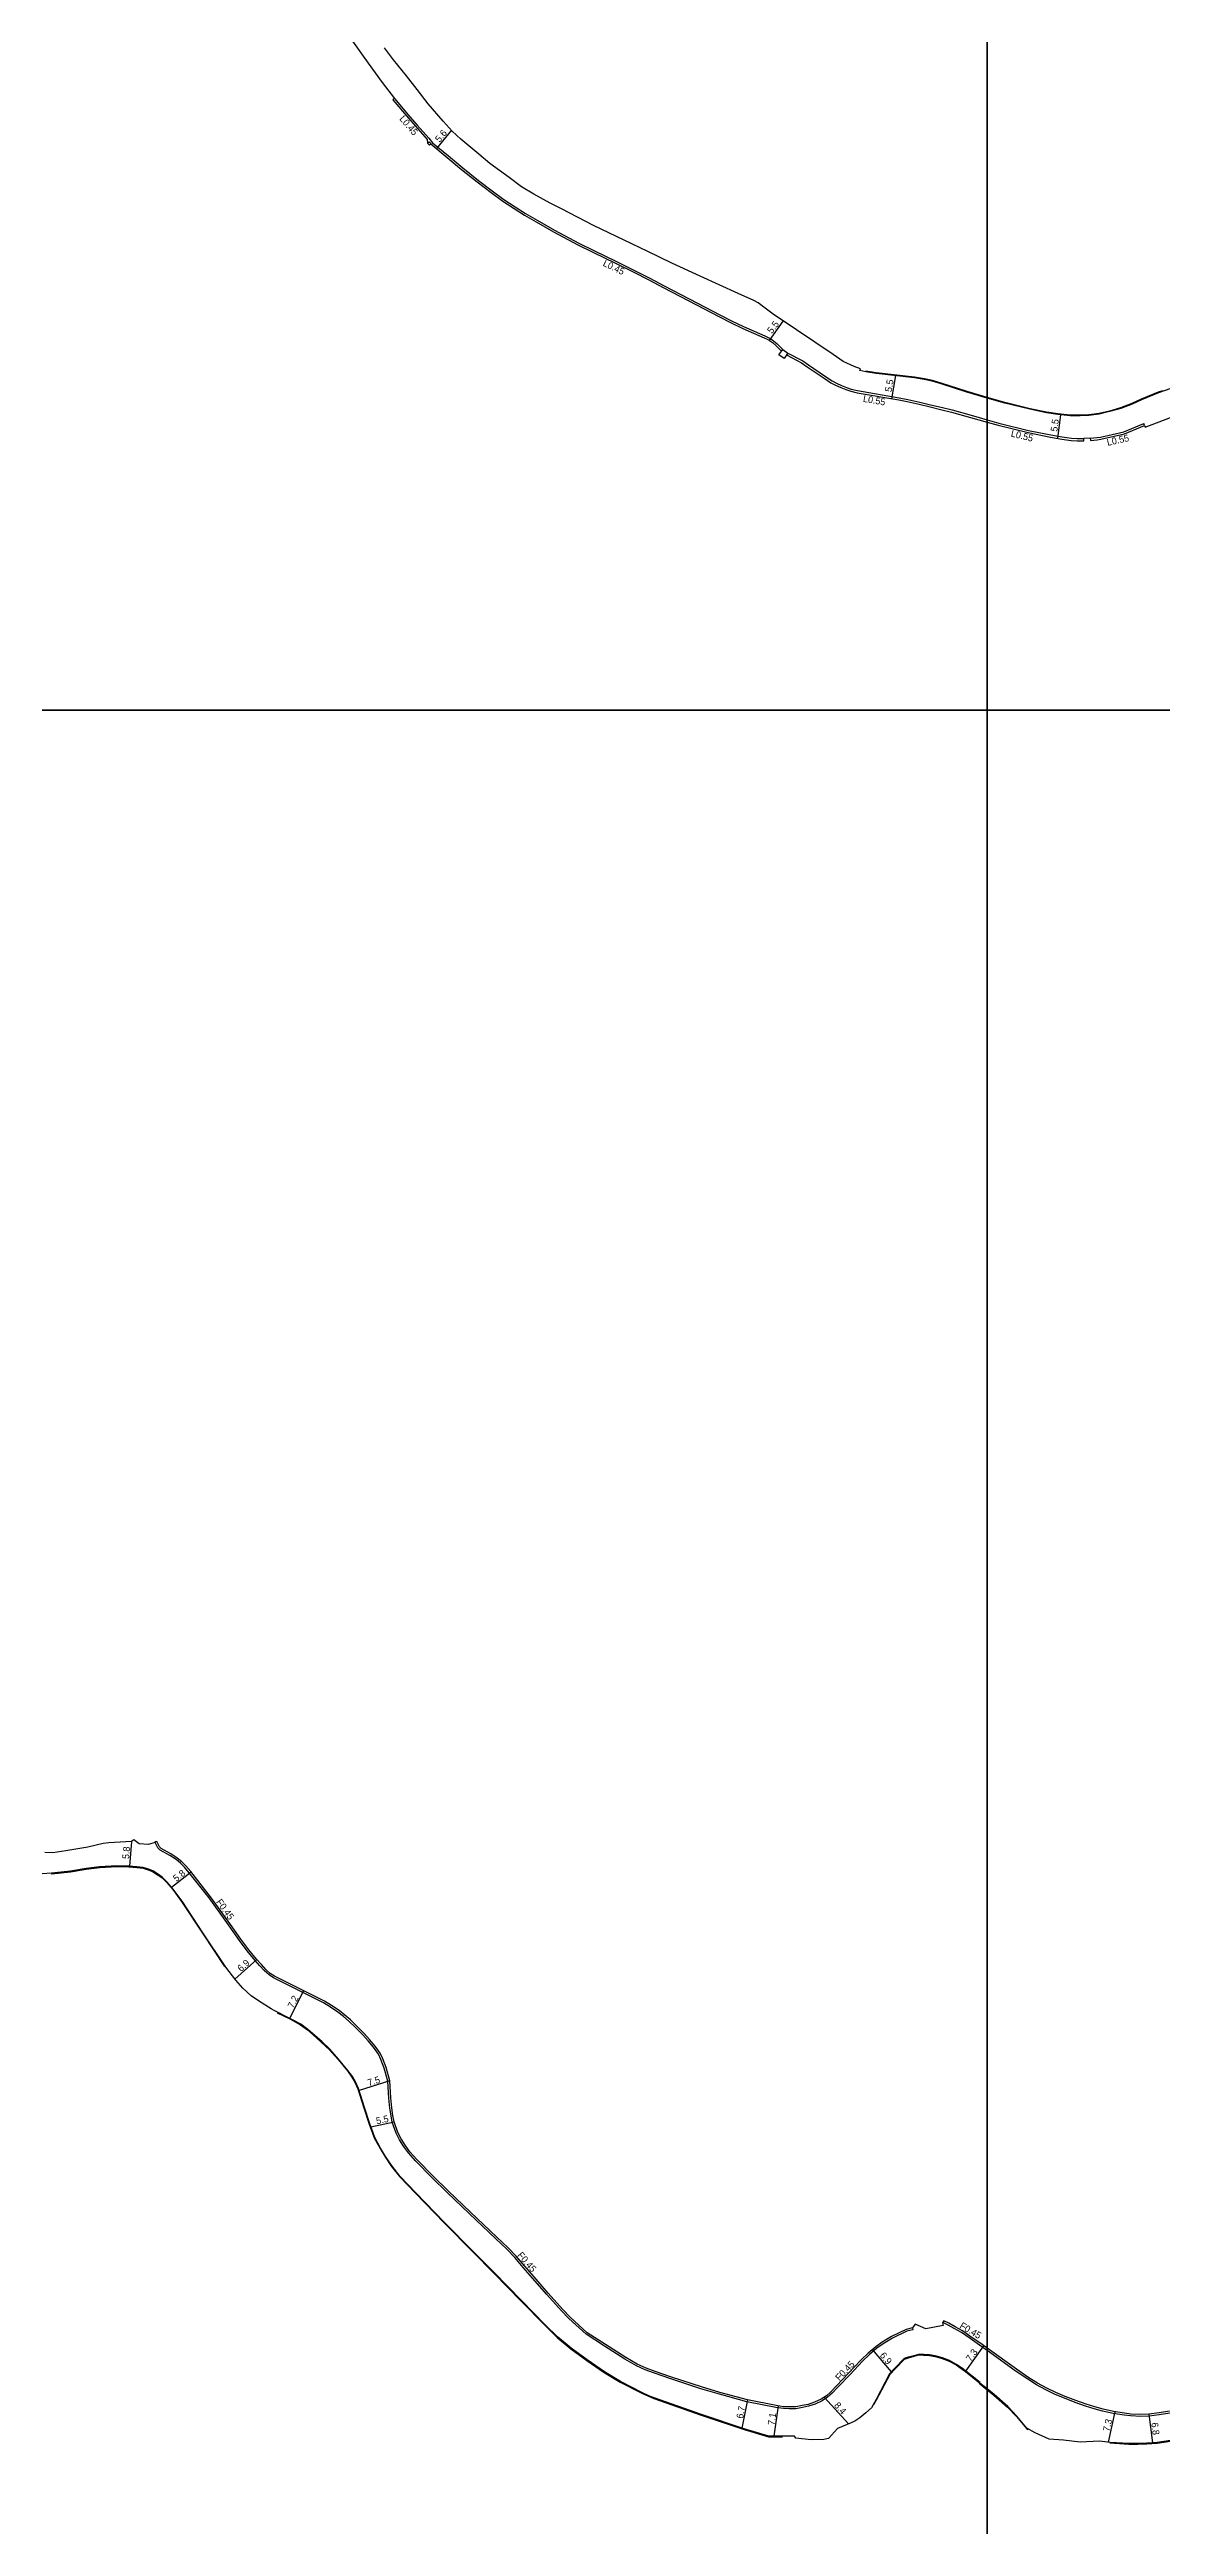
# Model space of a CAD drawing. Header units: metres. Extents: x -24000 to -20000, y -93000 to -89999.
# Drawn here: x -22619 to -22359, y -92225 to -91645 of the extents above; entities that cross this region are included whole.
import ezdxf

# ---------------------------------------------------------------- set-up
doc = ezdxf.new("R2010")
doc.units = ezdxf.units.M
doc.header["$LTSCALE"] = 2.5
for name, color, linetype in [('側溝・桝', 7, 'Continuous'), ('図郭', 7, 'Continuous'), ('幅員', 7, 'Continuous'), ('歩道・分離帯・安全施設', 7, 'Continuous'), ('道路', 7, 'Continuous')]:
    doc.layers.add(name, color=color, linetype=linetype)
doc.styles.get("Standard").update_dxf_attribs({"font": ''})
doc.styles.get('Standard').set_extended_font_data('@MS PGothic')

msp = doc.modelspace()

# ---------------------------------------------------------------- linework, layer by layer
at = {"layer": '側溝・桝'}
for points in [[(-22538.64, -91656.97), (-22535.02, -91661.2), (-22533.34, -91663.14), (-22530.62, -91666.24), (-22529.73, -91667.29), (-22526.03, -91670.34), (-22522.62, -91673.17), (-22518.98, -91676.08), (-22515.75, -91678.55), (-22513.03, -91680.53), (-22510.41, -91682.26), (-22507.95, -91683.81), (-22505.24, -91685.37), (-22501.21, -91687.74), (-22495.51, -91690.74), (-22491.86, -91692.53), (-22486.88, -91694.95), (-22482.47, -91697.14), (-22478.89, -91698.92), (-22475.57, -91700.72), (-22469.71, -91703.78), (-22462.39, -91707.62), (-22459.8, -91708.93), (-22456.97, -91710.26), (-22451.97, -91712.45), (-22451.22, -91712.8), (-22450.63, -91713.12), (-22449.95, -91713.63), (-22449.1, -91714.34), (-22447.82, -91715.62)], [(-22446.6, -91716.49), (-22443.13, -91718.27), (-22441.78, -91719.22), (-22437.8, -91721.93), (-22436.26, -91722.94), (-22435.22, -91723.51), (-22434.04, -91724.02), (-22432.87, -91724.5), (-22431.77, -91724.88), (-22430.29, -91725.24), (-22420.55, -91726.91), (-22418.58, -91727.29), (-22415.76, -91727.94), (-22413.23, -91728.55), (-22410.76, -91729.13), (-22408.19, -91729.78), (-22403.77, -91731.01), (-22400, -91732.07)], [(-22400, -91732.07), (-22397.27, -91732.84), (-22390.3, -91734.55), (-22385.09, -91735.6), (-22382.46, -91736.05), (-22380.24, -91736.37), (-22378.93, -91736.47), (-22377.39, -91736.45)], [(-22375.86, -91736.4), (-22374.36, -91736.25), (-22373.5, -91736.11), (-22367.99, -91734.88), (-22363.36, -91732.94)], [(-22363.15, -91733.42), (-22363.36, -91732.94)], [(-22417.37, -92178.71), (-22418.76, -92179.07), (-22422.13, -92180.7), (-22424.34, -92182.04), (-22425.78, -92183.04), (-22427.51, -92184.5), (-22429.15, -92186.1), (-22432.06, -92189.21), (-22434.9, -92192.16), (-22436.22, -92193.52), (-22437.31, -92194.52), (-22438.59, -92195.34), (-22440.2, -92196.09), (-22441.78, -92196.62), (-22443.16, -92196.92), (-22444.72, -92197.2), (-22446.3, -92197.23), (-22447.64, -92197.16), (-22449.44, -92196.9), (-22456.18, -92195.54), (-22462.61, -92193.82), (-22466.94, -92192.5), (-22473.95, -92190.22), (-22477.78, -92188.91), (-22479.96, -92188.1), (-22482.05, -92187.14), (-22484.77, -92185.62), (-22489.49, -92182.55), (-22493.8, -92179.79), (-22497.87, -92176.1), (-22499.6, -92174.31), (-22502.99, -92170.45), (-22506.32, -92166.64), (-22508.52, -92164.15), (-22510.51, -92161.83), (-22512.37, -92159.88), (-22514.97, -92157.42), (-22521.15, -92151.51), (-22526.33, -92146.6), (-22529.92, -92143.1), (-22533.62, -92139.28), (-22535.38, -92137.38), (-22536.52, -92135.82), (-22537.48, -92134.27), (-22538.24, -92132.78), (-22539.16, -92130.21), (-22539.44, -92128.72), (-22539.71, -92126.88), (-22539.94, -92124.55), (-22540.19, -92120.57), (-22541.02, -92117.55), (-22541.8, -92115.53), (-22542.39, -92114.25), (-22543.52, -92112.66), (-22544.82, -92111.14), (-22546.07, -92109.75), (-22547.82, -92107.94), (-22549.2, -92106.6), (-22550.53, -92105.49), (-22551.87, -92104.44), (-22553.58, -92103.3), (-22555.22, -92102.3), (-22557.09, -92101.34), (-22558.81, -92100.47), (-22563.2, -92098.33), (-22566.91, -92096.4), (-22567.95, -92095.75), (-22569.05, -92094.79), (-22570.11, -92093.62), (-22571.23, -92092.37), (-22573.08, -92090.14), (-22574.92, -92087.66), (-22577.87, -92083.47), (-22582, -92077.74), (-22586.63, -92071.86), (-22587.76, -92070.53), (-22588.69, -92069.61), (-22589.71, -92068.78), (-22591.18, -92067.79), (-22593.46, -92066.54), (-22594, -92066.02), (-22594.63, -92064.78)], [(-22417.48, -92178.28), (-22417.37, -92178.71)], [(-22400, -92183.56), (-22401.76, -92182.3), (-22403.99, -92180.79), (-22406.01, -92179.38), (-22407.69, -92178.39), (-22409.15, -92177.61), (-22410.38, -92177.03)], [(-22357.27, -92198.21), (-22359.73, -92198.6), (-22362.12, -92198.91), (-22364.04, -92199.01), (-22366.44, -92198.89), (-22367.91, -92198.68), (-22370.55, -92198.27), (-22372.97, -92197.73), (-22374.92, -92197.21), (-22376.96, -92196.57), (-22379.42, -92195.71), (-22381.93, -92194.75), (-22384.12, -92193.84), (-22386.24, -92192.8), (-22388.48, -92191.57), (-22390.51, -92190.31), (-22393.4, -92188.31), (-22400, -92183.56)]]:
    msp.add_lwpolyline(points, dxfattribs=at)
for points in [[(-22530.52, -91667.05), (-22530.06, -91667.52), (-22530.42, -91667.87), (-22530.88, -91667.4)], [(-22448.72, -91716.88), (-22447.82, -91715.62), (-22446.6, -91716.49), (-22447.5, -91717.75)]]:
    msp.add_lwpolyline(points, close=True, dxfattribs=at)
at = {"layer": '図郭'}
for points in [[(-23200, -91800), (-22400, -91800), (-22400, -91200), (-23200, -91200)], [(-22400, -91800), (-21600, -91800), (-21600, -91200), (-22400, -91200)], [(-23200, -92400), (-22400, -92400), (-22400, -91800), (-23200, -91800)], [(-22400, -92400), (-21600, -92400), (-21600, -91800), (-22400, -91800)]]:
    msp.add_lwpolyline(points, close=True, dxfattribs=at)
at = {"layer": '幅員', "flags": 128}
for points in [[(-22525.3, -91664.36), (-22528.83, -91668.64)], [(-22450.88, -91713.51), (-22447.68, -91708.99)], [(-22421.43, -91721.74), (-22422.35, -91727.14)], [(-22600.15, -92064.55), (-22600.6, -92070.31)], [(-22590.77, -92075.25), (-22586.21, -92071.66)], [(-22575.96, -92096.74), (-22570.84, -92092.13)], [(-22563.08, -92105.9), (-22559.92, -92099.43)], [(-22539.75, -92120.5), (-22546.93, -92122.79)], [(-22544.14, -92131.26), (-22538.72, -92130.09)], [(-22422.38, -92188.56), (-22426.81, -92183.32)], [(-22404.99, -92188.38), (-22400.75, -92182.47)], [(-22457.29, -92201.71), (-22455.96, -92195.13)], [(-22449.84, -92203.61), (-22448.83, -92196.54)], [(-22432.4, -92200.74), (-22438.04, -92194.58)], [(-22371.64, -92205.01), (-22370.06, -92197.92)], [(-22361.27, -92205.17), (-22362.12, -92198.46)]]:
    msp.add_lwpolyline(points, dxfattribs=at)
at = {"layer": '幅員'}
msp.add_lwpolyline([(-22382.82, -91730.92), (-22383.52, -91736.4)], dxfattribs=at)
at = {"layer": '歩道・分離帯・安全施設'}
for points in [[(-22400, -91726.82), (-22404.7, -91725.45), (-22410.72, -91723.52), (-22412.78, -91722.92), (-22414.66, -91722.48), (-22416.99, -91722.07), (-22425.92, -91721.09), (-22428.34, -91720.73)], [(-22358.98, -91725.27), (-22359.99, -91725.64), (-22363.94, -91727.28), (-22366.14, -91728.24), (-22368.79, -91729.26), (-22371.4, -91730.02), (-22373.81, -91730.62), (-22376.21, -91730.93), (-22378.23, -91731), (-22380.58, -91730.98), (-22383.47, -91730.71), (-22386.11, -91730.31), (-22389.94, -91729.48), (-22395.83, -91728.04), (-22400, -91726.82)], [(-22618.9, -92072.12), (-22618.82, -92072.11), (-22614.39, -92071.65), (-22610.76, -92071.02), (-22607.6, -92070.65), (-22603.57, -92070.41), (-22600.74, -92070.45), (-22598.89, -92070.59), (-22597.45, -92070.81), (-22596.25, -92071.15), (-22595.26, -92071.57), (-22593.92, -92072.4), (-22592.97, -92073.06), (-22591.92, -92074.12), (-22590.52, -92075.78), (-22588.44, -92078.61), (-22583.56, -92085.95), (-22578.37, -92093.79)], [(-22566.08, -92104.57), (-22563.15, -92106.03), (-22562.4, -92106.43), (-22560.65, -92107.39), (-22558.99, -92108.6), (-22556.84, -92110.47), (-22555.75, -92111.44), (-22553.87, -92113.23), (-22551.81, -92115.53), (-22549.66, -92118.16), (-22548.58, -92119.62), (-22547.88, -92120.82), (-22547.23, -92122.35), (-22545.8, -92126.82), (-22544.54, -92130.61), (-22543.77, -92132.74), (-22543.35, -92133.84), (-22542.02, -92136.37), (-22540.84, -92138.28), (-22539.33, -92140.51), (-22537.39, -92142.99), (-22533.73, -92146.8), (-22527.03, -92153.75), (-22520.24, -92160.6), (-22515.41, -92165.47), (-22509.03, -92172), (-22503.47, -92177.65), (-22500.58, -92180.5), (-22497.37, -92183.16), (-22493.65, -92185.89), (-22489.59, -92188.7), (-22485.85, -92190.99), (-22480.81, -92193.55), (-22479.19, -92194.28), (-22477.94, -92194.76), (-22466.87, -92198.68), (-22456.86, -92202.02), (-22451.12, -92203.75), (-22447.88, -92203.76)], [(-22426.47, -92196.24), (-22425.84, -92195.1), (-22422.71, -92189.13), (-22421.54, -92187.89), (-22419.36, -92185.58), (-22418.42, -92185.3), (-22417.31, -92185.01), (-22416.07, -92184.62), (-22414.85, -92184.63), (-22413.5, -92184.75), (-22412.19, -92184.98), (-22410.49, -92185.45), (-22408.9, -92186.07), (-22407.23, -92186.96), (-22405.5, -92188.17)], [(-22405.47, -92188.19), (-22401.79, -92191.12)], [(-22401.88, -92191.25), (-22400, -92192.76)], [(-22371.27, -92205.2), (-22366.88, -92205.47), (-22364.78, -92205.48), (-22362.64, -92205.43), (-22360.2, -92205.24), (-22357.11, -92204.77), (-22352.45, -92203.58), (-22349.88, -92202.81), (-22346.97, -92201.76), (-22343.41, -92200.32), (-22340.52, -92199.12), (-22336.71, -92197.23), (-22333.07, -92195.41), (-22328.8, -92193.07), (-22325.22, -92191.21), (-22319.92, -92188.76), (-22319.74, -92188.71)], [(-22400, -92192.76), (-22398.46, -92193.99), (-22395.26, -92196.8), (-22393.15, -92199.04), (-22390.81, -92201.84), (-22390.43, -92202.05)]]:
    msp.add_lwpolyline(points, dxfattribs=at)
at = {"layer": '道路'}
for points in [[(-22548.44, -91643.53), (-22544.81, -91648.64), (-22541.49, -91653.21), (-22538.64, -91656.97), (-22539.01, -91657.25), (-22535.37, -91661.5), (-22533.69, -91663.44), (-22530.97, -91666.55)], [(-22400, -91726.98), (-22404.75, -91725.59), (-22410.76, -91723.66), (-22412.82, -91723.06), (-22414.69, -91722.63), (-22417.01, -91722.22), (-22425.94, -91721.24), (-22428.37, -91720.88), (-22429.76, -91720.53), (-22429.65, -91720.13), (-22431.14, -91719.58), (-22433.64, -91718.44), (-22436, -91716.84), (-22444.59, -91711.04), (-22450.07, -91707.4), (-22452.22, -91705.71), (-22453.52, -91704.75), (-22454.61, -91704.19), (-22458.22, -91702.57), (-22467.11, -91698.51), (-22473.79, -91695.41), (-22479.37, -91692.7), (-22484.89, -91690.03), (-22492.1, -91686.62), (-22499.58, -91682.7), (-22502.18, -91681.41), (-22506.03, -91679.34), (-22508.94, -91677.56), (-22511.84, -91675.43), (-22516.33, -91672.1), (-22518.92, -91669.97), (-22523.09, -91666.47), (-22525.11, -91664.56), (-22527.27, -91662.25), (-22530.73, -91658.22), (-22533.33, -91654.86), (-22535.83, -91651.64), (-22538.88, -91647.86), (-22540.94, -91645.11)], [(-22530.97, -91666.55), (-22530.88, -91667.4), (-22530.42, -91667.87), (-22530.12, -91667.57)], [(-22530.12, -91667.57), (-22526.33, -91670.7), (-22522.92, -91673.53), (-22519.27, -91676.44), (-22516.02, -91678.92), (-22513.29, -91680.91), (-22510.66, -91682.65), (-22508.19, -91684.21), (-22505.48, -91685.77), (-22501.44, -91688.15), (-22495.72, -91691.15), (-22492.06, -91692.95), (-22487.08, -91695.36), (-22482.68, -91697.55), (-22479.11, -91699.33), (-22475.78, -91701.13), (-22469.92, -91704.19), (-22462.6, -91708.03), (-22460, -91709.35), (-22457.17, -91710.69), (-22452.16, -91712.87), (-22451.43, -91713.21), (-22450.88, -91713.51), (-22450.24, -91714), (-22449.41, -91714.68), (-22448.09, -91716), (-22447.82, -91715.62), (-22446.6, -91716.49), (-22446.9, -91716.9), (-22443.4, -91718.72), (-22442.08, -91719.65), (-22438.09, -91722.37), (-22436.53, -91723.4), (-22435.45, -91723.98), (-22434.24, -91724.51), (-22433.05, -91724.99), (-22431.91, -91725.38), (-22430.4, -91725.76), (-22420.64, -91727.43), (-22418.69, -91727.81), (-22415.88, -91728.45), (-22413.35, -91729.06), (-22410.88, -91729.64), (-22408.32, -91730.29), (-22403.92, -91731.52), (-22400, -91732.62)], [(-22366.09, -91728.38), (-22368.74, -91729.4), (-22371.36, -91730.16), (-22373.78, -91730.77), (-22376.2, -91731.08), (-22378.23, -91731.15), (-22380.59, -91731.13), (-22383.49, -91730.86), (-22386.14, -91730.46), (-22389.97, -91729.62), (-22395.87, -91728.19), (-22400, -91726.98)], [(-22357.05, -91724.73), (-22359.94, -91725.78), (-22363.88, -91727.42), (-22366.08, -91728.38)], [(-22400, -91732.62), (-22397.41, -91733.36), (-22390.41, -91735.07), (-22385.19, -91736.12), (-22382.54, -91736.57), (-22380.3, -91736.89), (-22378.94, -91737), (-22377.37, -91736.98), (-22377.4, -91736.35), (-22375.86, -91736.32), (-22375.81, -91736.93), (-22374.29, -91736.77), (-22373.4, -91736.63), (-22367.83, -91735.39), (-22363.15, -91733.42), (-22363.02, -91733.83), (-22357.07, -91731.56)], [(-22600.15, -92064.55), (-22605.43, -92064.87), (-22606.82, -92065), (-22610.35, -92065.9), (-22615.54, -92066.75), (-22618.54, -92067.18), (-22620.39, -92067.15)], [(-22400, -92183.01), (-22401.5, -92181.93), (-22403.74, -92180.42), (-22405.77, -92179), (-22407.47, -92178), (-22408.95, -92177.21), (-22410.11, -92176.65), (-22410.45, -92177.14), (-22410.26, -92177.71), (-22414.31, -92178.52), (-22416.83, -92177.45), (-22417.48, -92178.28), (-22418.92, -92178.64), (-22422.34, -92180.31), (-22424.58, -92181.66), (-22426.05, -92182.68), (-22427.81, -92184.17), (-22429.47, -92185.78), (-22432.39, -92188.9), (-22435.22, -92191.85), (-22436.53, -92193.2), (-22437.58, -92194.16), (-22438.81, -92194.94), (-22440.37, -92195.67), (-22441.9, -92196.19), (-22443.25, -92196.47), (-22444.77, -92196.75), (-22446.3, -92196.78), (-22447.6, -92196.71), (-22449.36, -92196.46), (-22456.08, -92195.1), (-22462.49, -92193.39), (-22466.81, -92192.07), (-22473.8, -92189.79), (-22477.63, -92188.49), (-22479.78, -92187.69), (-22481.84, -92186.74), (-22484.53, -92185.23), (-22489.25, -92182.17), (-22493.53, -92179.43), (-22497.55, -92175.78), (-22499.27, -92174), (-22502.65, -92170.15), (-22505.98, -92166.34), (-22508.18, -92163.86), (-22510.18, -92161.53), (-22512.05, -92159.56), (-22514.66, -92157.1), (-22520.84, -92151.19), (-22526.02, -92146.28), (-22529.6, -92142.79), (-22533.3, -92138.97), (-22535.03, -92137.09), (-22536.14, -92135.57), (-22537.09, -92134.05), (-22537.83, -92132.6), (-22538.72, -92130.09), (-22538.99, -92128.65), (-22539.26, -92126.83), (-22539.49, -92124.51), (-22539.75, -92120.5), (-22540.59, -92117.4), (-22541.38, -92115.36), (-22541.99, -92114.02), (-22543.16, -92112.38), (-22544.48, -92110.84), (-22545.74, -92109.45), (-22547.5, -92107.62), (-22548.9, -92106.27), (-22550.25, -92105.14), (-22551.61, -92104.08), (-22553.33, -92102.92), (-22555, -92101.91), (-22556.89, -92100.94), (-22558.6, -92100.07), (-22562.99, -92097.93), (-22566.69, -92096.01), (-22567.68, -92095.38), (-22568.73, -92094.47), (-22569.77, -92093.32), (-22570.89, -92092.08), (-22572.72, -92089.86), (-22574.55, -92087.39), (-22577.51, -92083.21), (-22581.64, -92077.47), (-22586.28, -92071.57), (-22587.43, -92070.22), (-22588.39, -92069.28), (-22589.44, -92068.41), (-22590.95, -92067.41), (-22593.19, -92066.18), (-22593.63, -92065.75), (-22594.24, -92064.51), (-22594.71, -92064.62), (-22594.63, -92064.78), (-22596.25, -92065.23), (-22598.37, -92065.05), (-22599.62, -92064.18), (-22600.15, -92064.55)], [(-22405.42, -92188.04), (-22407.15, -92186.83), (-22408.83, -92185.93), (-22410.44, -92185.31), (-22412.16, -92184.84), (-22413.48, -92184.6), (-22414.84, -92184.48), (-22416.09, -92184.47), (-22417.35, -92184.87), (-22418.46, -92185.15), (-22419.44, -92185.45), (-22421.65, -92187.79), (-22422.84, -92189.04), (-22425.97, -92195.03), (-22427.06, -92196.98), (-22428.36, -92198.16), (-22429.77, -92199.32), (-22430.93, -92200.08), (-22431.83, -92200.5), (-22435.02, -92201.85), (-22437.13, -92204.17), (-22438.22, -92204.39), (-22441.19, -92204.45), (-22444.74, -92204.11), (-22445.08, -92203.62), (-22451.1, -92203.6), (-22456.81, -92201.87), (-22466.82, -92198.54), (-22477.88, -92194.62), (-22479.13, -92194.14), (-22480.75, -92193.41), (-22485.77, -92190.86), (-22489.51, -92188.58), (-22493.56, -92185.77), (-22497.28, -92183.04), (-22500.48, -92180.39), (-22503.36, -92177.55), (-22508.92, -92171.9), (-22515.3, -92165.37), (-22520.14, -92160.49), (-22526.92, -92153.65), (-22533.62, -92146.69), (-22537.27, -92142.89), (-22539.2, -92140.43), (-22540.71, -92138.19), (-22541.89, -92136.29), (-22543.22, -92133.78), (-22543.63, -92132.69), (-22544.4, -92130.56), (-22545.66, -92126.77), (-22547.09, -92122.3), (-22547.75, -92120.75), (-22548.45, -92119.53), (-22549.54, -92118.07), (-22551.7, -92115.44), (-22553.77, -92113.12), (-22555.65, -92111.33), (-22556.74, -92110.36), (-22558.9, -92108.49), (-22560.57, -92107.27), (-22562.33, -92106.3), (-22563.08, -92105.9), (-22566.81, -92104.04), (-22567.51, -92103.7), (-22570.24, -92101.99), (-22572.14, -92100.6), (-22574.1, -92098.84), (-22575.77, -92097), (-22578.1, -92093.93), (-22583.44, -92085.87), (-22588.32, -92078.53), (-22590.41, -92075.69), (-22591.8, -92074.02), (-22592.88, -92072.94), (-22593.84, -92072.28), (-22595.19, -92071.44), (-22596.2, -92071), (-22597.42, -92070.66), (-22598.88, -92070.44), (-22600.74, -92070.3), (-22603.58, -92070.26), (-22607.62, -92070.5), (-22610.79, -92070.87), (-22614.41, -92071.5), (-22618.84, -92071.96), (-22621.05, -92072.13)], [(-22357.36, -92197.77), (-22359.79, -92198.16), (-22362.16, -92198.46), (-22364.04, -92198.56), (-22366.4, -92198.44), (-22367.85, -92198.23), (-22370.46, -92197.83), (-22372.86, -92197.3), (-22374.8, -92196.77), (-22376.82, -92196.14), (-22379.27, -92195.28), (-22381.77, -92194.34), (-22383.94, -92193.43), (-22386.03, -92192.4), (-22388.25, -92191.18), (-22390.27, -92189.94), (-22393.14, -92187.94), (-22400, -92183.01)], [(-22400, -92192.57), (-22401.68, -92191.22), (-22401.59, -92191.09), (-22405.38, -92188.07)], [(-22357.14, -92204.62), (-22360.22, -92205.09), (-22362.65, -92205.28), (-22364.78, -92205.33), (-22366.87, -92205.32), (-22371.25, -92205.05), (-22373.73, -92204.81), (-22378.21, -92205.01), (-22382.13, -92204.52), (-22385.47, -92204.31), (-22388.74, -92202.81), (-22390.72, -92201.73), (-22393.04, -92198.94), (-22395.16, -92196.69), (-22398.37, -92193.88), (-22400, -92192.57)]]:
    msp.add_lwpolyline(points, dxfattribs=at)

# ---------------------------------------------------------------- texts
at = {"layer": '側溝・桝'}
for s, rotation, p in [('L0.45', 310.5913, (-22537.6, -91661.75)), ('L0.45', 334.1013, (-22490.02, -91695.99)), ('L0.55', 350.292, (-22429.11, -91727.86)), ('L0.55', 346.22331, (-22394.55, -91735.96)), ('L0.55', 12.58573, (-22371.79, -91738.17)), ('F0.45', 305.77296, (-22580.45, -92078.7)), ('F0.45', 310.64861, (-22510, -92161.36)), ('F0.45', 329.49553, (-22406.59, -92178.23)), ('F0.45', 46.15035, (-22434.55, -92190.79))]:
    msp.add_text(s, height=1.6, rotation=rotation, dxfattribs=at).set_placement(p)
at = {"layer": '幅員'}
for s, rotation, p in [('5.6', 50.46135, (-22528.07, -91667.32)), ('5.5', 52.69084, (-22450.33, -91712.06)), ('5.5', 80.292, (-22422.35, -91725.66)), ('5.5', 82.66933, (-22383.58, -91734.9)), ('5.8', 85.51751, (-22600.73, -92068.69)), ('5.8', 38.19308, (-22589.66, -92074.05)), ('6.9', 41.96367, (-22574.51, -92095.1)), ('7.2', 63.9987, (-22562.28, -92103.69)), ('7.5', 17.71159, (-22544.62, -92121.79)), ('5.5', 12.18066, (-22542.74, -92130.7)), ('6.9', 310.22064, (-22425.23, -92184.81)), ('7.3', 54.27631, (-22403.81, -92186.3)), ('6.7', 78.555, (-22457.12, -92199.61)), ('8.4', 312.45074, (-22435.92, -92196.53)), ('7.1', 81.87427, (-22449.74, -92201.13)), ('7.3', 77.47809, (-22371.37, -92202.64)), ('6.8', 277.28648, (-22361.61, -92200.51))]:
    msp.add_text(s, height=1.6, rotation=rotation, dxfattribs=at).set_placement(p)

doc.saveas('drawing.dxf')
